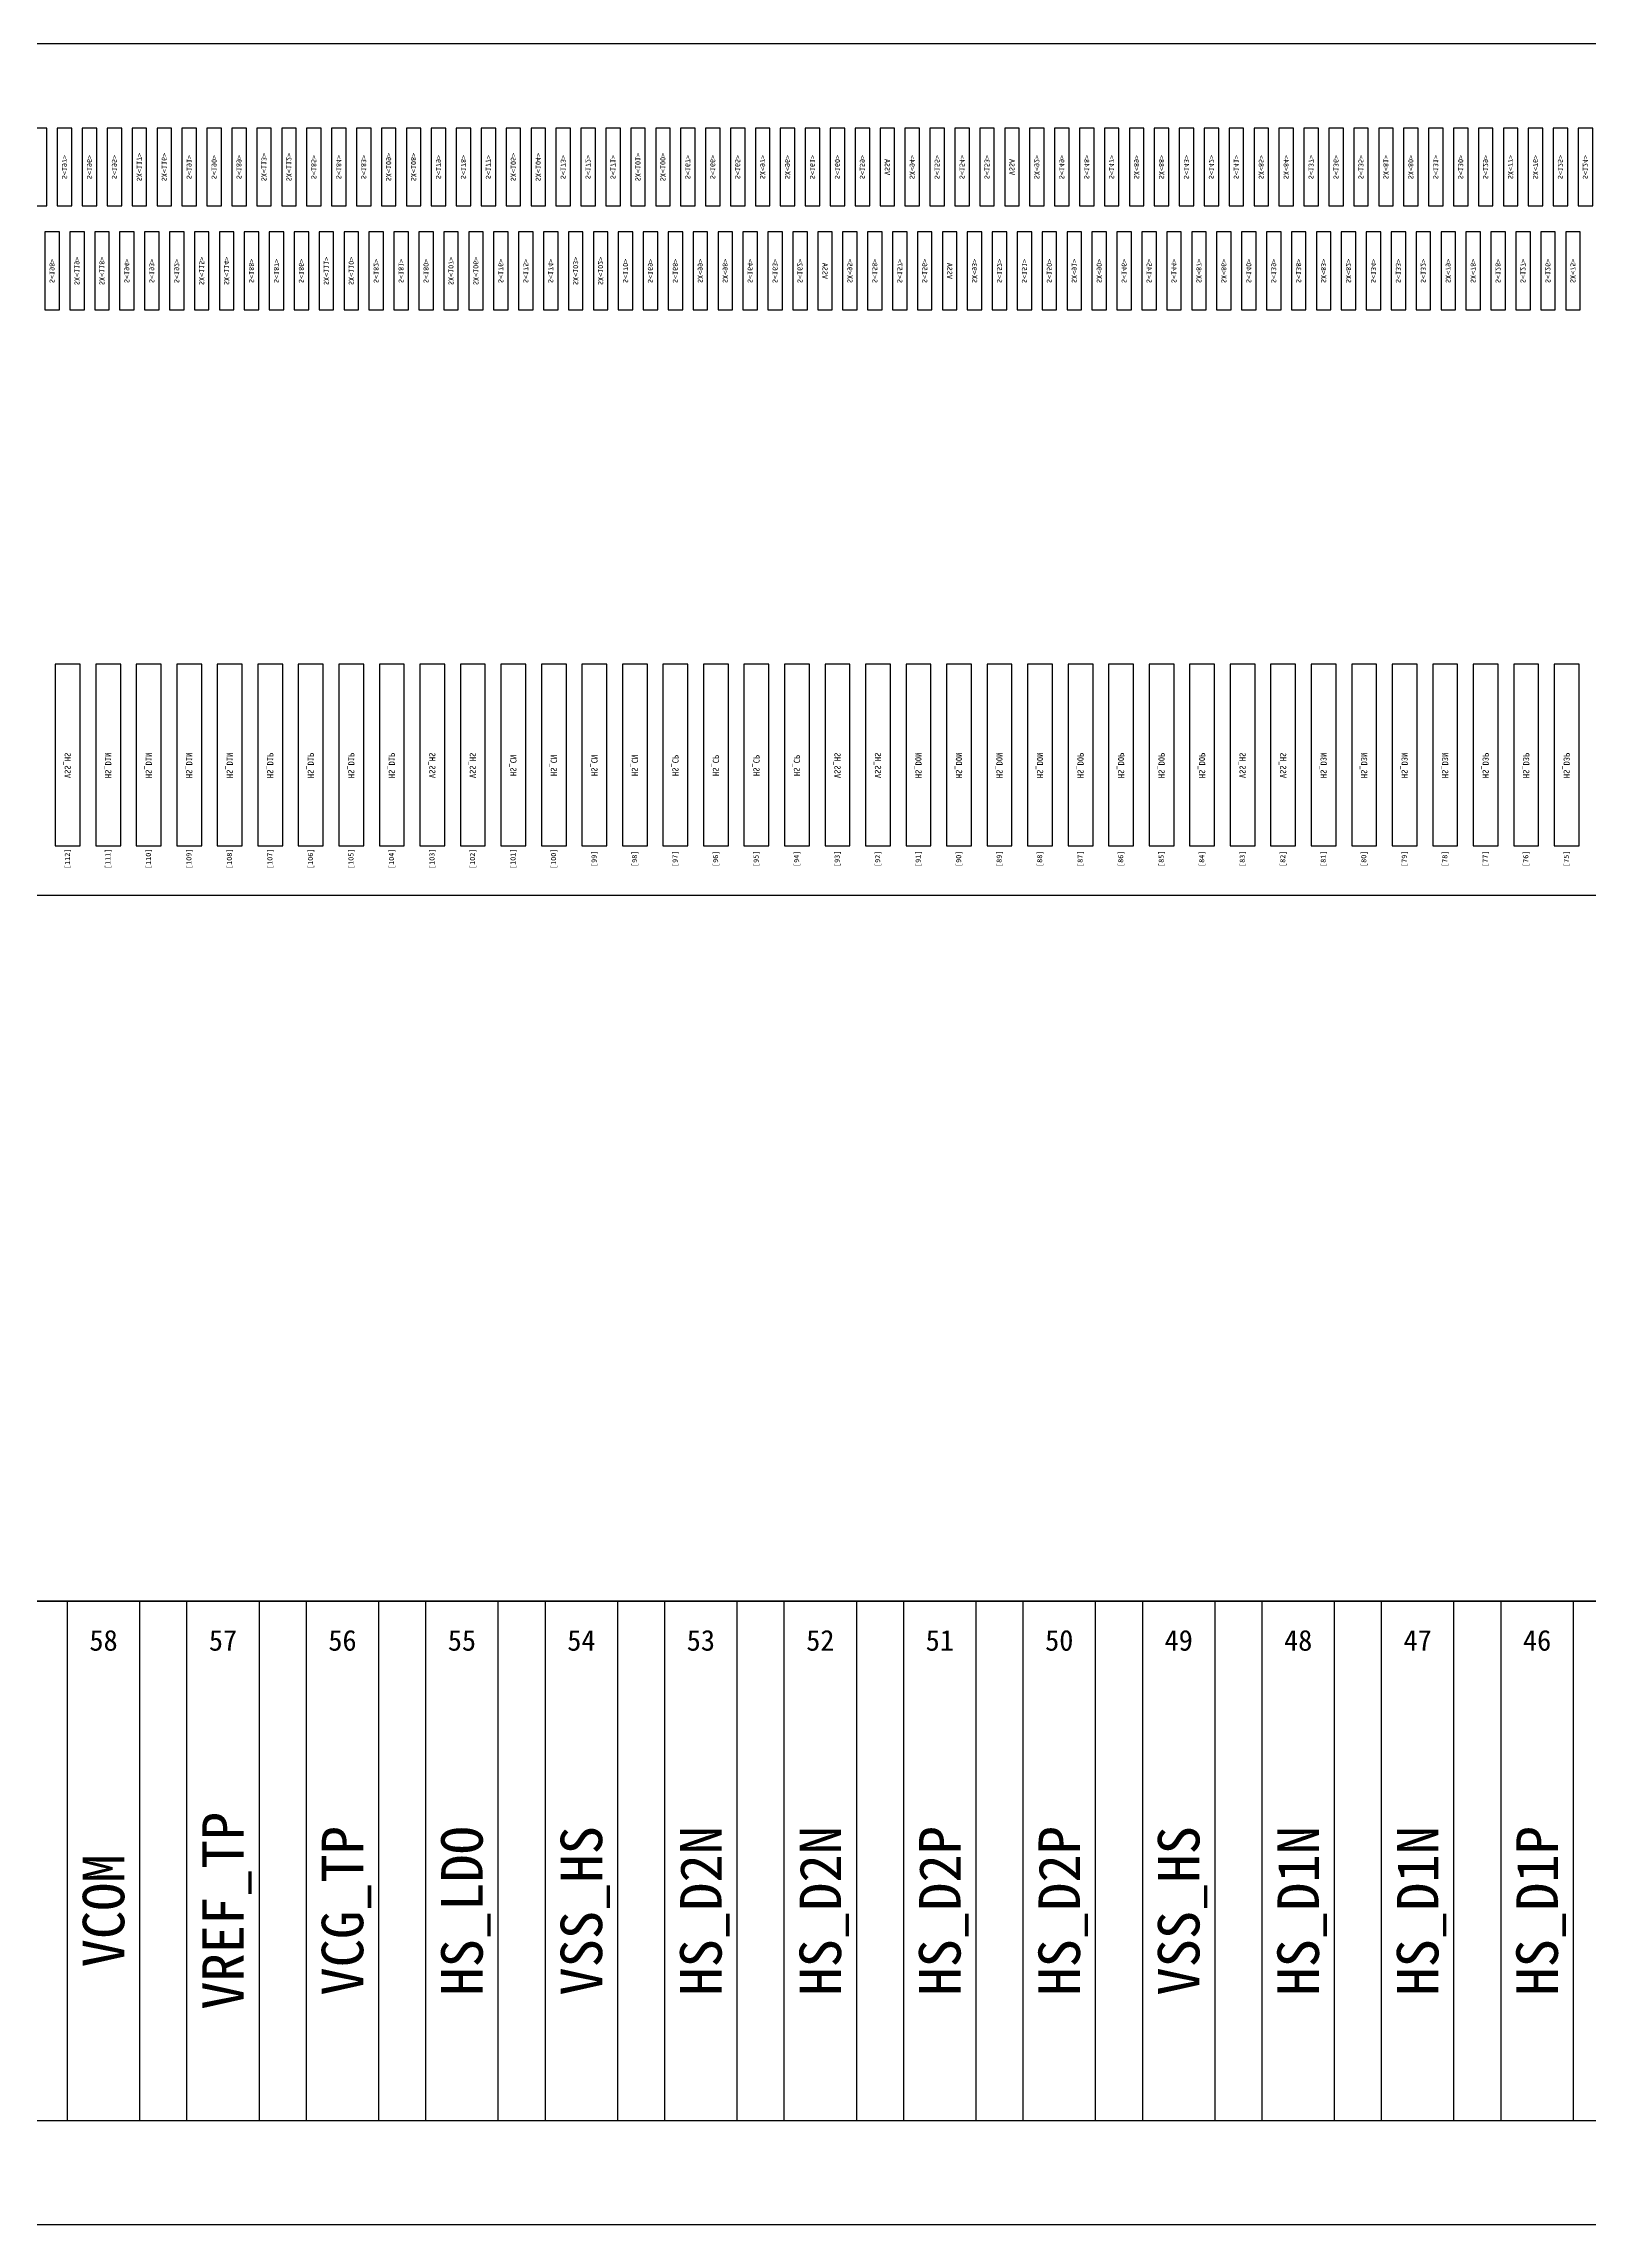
# Model space of a CAD drawing. Header units: millimetres. Extents: x 7349 to 7879, y -734 to -358.
# Drawn here: x 7458.741 to 7460.229, y -525.981 to -523.881 of the extents above; entities that cross this region are included whole.
import ezdxf
from ezdxf.enums import TextEntityAlignment as Align

# ---------------------------------------------------------------- set-up
doc = ezdxf.new("R2010")
doc.units = ezdxf.units.MM
doc.layers.add('FPC', color=42, linetype='Continuous')
doc.layers.add('标 注', color=3, linetype='Continuous')

# ---------------------------------------------------------------- blocks, each defined once
blk = doc.blocks.new('LCD')
at = {"color": 6}
blk.add_line((7370.5424, -538.5852), (7424.3824, -538.5852), dxfattribs=at)
for points in [[(7384.9624, -537.3052), (7409.9624, -537.3052), (7409.9624, -536.4852), (7384.9624, -536.4852)], [(7405.5014, -536.6415), (7405.5154, -536.6415), (7405.5154, -536.5665), (7405.5014, -536.5665)], [(7405.5014, -536.6415), (7405.5154, -536.6415), (7405.5154, -536.5665), (7405.5014, -536.5665)], [(7405.5254, -536.6415), (7405.5394, -536.6415), (7405.5394, -536.5665), (7405.5254, -536.5665)], [(7405.5254, -536.6415), (7405.5394, -536.6415), (7405.5394, -536.5665), (7405.5254, -536.5665)], [(7405.5494, -536.6415), (7405.5634, -536.6415), (7405.5634, -536.5665), (7405.5494, -536.5665)], [(7405.5494, -536.6415), (7405.5634, -536.6415), (7405.5634, -536.5665), (7405.5494, -536.5665)], [(7405.5734, -536.6415), (7405.5874, -536.6415), (7405.5874, -536.5665), (7405.5734, -536.5665)], [(7405.5734, -536.6415), (7405.5874, -536.6415), (7405.5874, -536.5665), (7405.5734, -536.5665)], [(7405.5974, -536.6415), (7405.6114, -536.6415), (7405.6114, -536.5665), (7405.5974, -536.5665)], [(7405.5974, -536.6415), (7405.6114, -536.6415), (7405.6114, -536.5665), (7405.5974, -536.5665)], [(7405.6214, -536.6415), (7405.6354, -536.6415), (7405.6354, -536.5665), (7405.6214, -536.5665)], [(7405.6214, -536.6415), (7405.6354, -536.6415), (7405.6354, -536.5665), (7405.6214, -536.5665)], [(7405.6454, -536.6415), (7405.6594, -536.6415), (7405.6594, -536.5665), (7405.6454, -536.5665)], [(7405.6454, -536.6415), (7405.6594, -536.6415), (7405.6594, -536.5665), (7405.6454, -536.5665)], [(7405.6694, -536.6415), (7405.6834, -536.6415), (7405.6834, -536.5665), (7405.6694, -536.5665)], [(7405.6694, -536.6415), (7405.6834, -536.6415), (7405.6834, -536.5665), (7405.6694, -536.5665)], [(7405.6934, -536.6415), (7405.7074, -536.6415), (7405.7074, -536.5665), (7405.6934, -536.5665)], [(7405.6934, -536.6415), (7405.7074, -536.6415), (7405.7074, -536.5665), (7405.6934, -536.5665)], [(7405.7174, -536.6415), (7405.7314, -536.6415), (7405.7314, -536.5665), (7405.7174, -536.5665)], [(7405.7174, -536.6415), (7405.7314, -536.6415), (7405.7314, -536.5665), (7405.7174, -536.5665)], [(7405.7414, -536.6415), (7405.7554, -536.6415), (7405.7554, -536.5665), (7405.7414, -536.5665)], [(7405.7414, -536.6415), (7405.7554, -536.6415), (7405.7554, -536.5665), (7405.7414, -536.5665)], [(7405.7654, -536.6415), (7405.7794, -536.6415), (7405.7794, -536.5665), (7405.7654, -536.5665)], [(7405.7654, -536.6415), (7405.7794, -536.6415), (7405.7794, -536.5665), (7405.7654, -536.5665)], [(7405.7894, -536.6415), (7405.8034, -536.6415), (7405.8034, -536.5665), (7405.7894, -536.5665)], [(7405.7894, -536.6415), (7405.8034, -536.6415), (7405.8034, -536.5665), (7405.7894, -536.5665)], [(7405.8134, -536.6415), (7405.8274, -536.6415), (7405.8274, -536.5665), (7405.8134, -536.5665)], [(7405.8134, -536.6415), (7405.8274, -536.6415), (7405.8274, -536.5665), (7405.8134, -536.5665)], [(7405.8374, -536.6415), (7405.8514, -536.6415), (7405.8514, -536.5665), (7405.8374, -536.5665)], [(7405.8374, -536.6415), (7405.8514, -536.6415), (7405.8514, -536.5665), (7405.8374, -536.5665)], [(7405.8614, -536.6415), (7405.8754, -536.6415), (7405.8754, -536.5665), (7405.8614, -536.5665)], [(7405.8614, -536.6415), (7405.8754, -536.6415), (7405.8754, -536.5665), (7405.8614, -536.5665)], [(7405.8854, -536.6415), (7405.8994, -536.6415), (7405.8994, -536.5665), (7405.8854, -536.5665)], [(7405.8854, -536.6415), (7405.8994, -536.6415), (7405.8994, -536.5665), (7405.8854, -536.5665)], [(7405.9094, -536.6415), (7405.9234, -536.6415), (7405.9234, -536.5665), (7405.9094, -536.5665)], [(7405.9094, -536.6415), (7405.9234, -536.6415), (7405.9234, -536.5665), (7405.9094, -536.5665)], [(7405.9334, -536.6415), (7405.9474, -536.6415), (7405.9474, -536.5665), (7405.9334, -536.5665)], [(7405.9334, -536.6415), (7405.9474, -536.6415), (7405.9474, -536.5665), (7405.9334, -536.5665)], [(7405.9574, -536.6415), (7405.9714, -536.6415), (7405.9714, -536.5665), (7405.9574, -536.5665)], [(7405.9574, -536.6415), (7405.9714, -536.6415), (7405.9714, -536.5665), (7405.9574, -536.5665)], [(7405.9814, -536.6415), (7405.9954, -536.6415), (7405.9954, -536.5665), (7405.9814, -536.5665)], [(7405.9814, -536.6415), (7405.9954, -536.6415), (7405.9954, -536.5665), (7405.9814, -536.5665)], [(7406.0054, -536.6415), (7406.0194, -536.6415), (7406.0194, -536.5665), (7406.0054, -536.5665)], [(7406.0054, -536.6415), (7406.0194, -536.6415), (7406.0194, -536.5665), (7406.0054, -536.5665)], [(7406.0294, -536.6415), (7406.0434, -536.6415), (7406.0434, -536.5665), (7406.0294, -536.5665)], [(7406.0294, -536.6415), (7406.0434, -536.6415), (7406.0434, -536.5665), (7406.0294, -536.5665)], [(7406.0534, -536.6415), (7406.0674, -536.6415), (7406.0674, -536.5665), (7406.0534, -536.5665)], [(7406.0534, -536.6415), (7406.0674, -536.6415), (7406.0674, -536.5665), (7406.0534, -536.5665)], [(7406.0774, -536.6415), (7406.0914, -536.6415), (7406.0914, -536.5665), (7406.0774, -536.5665)], [(7406.0774, -536.6415), (7406.0914, -536.6415), (7406.0914, -536.5665), (7406.0774, -536.5665)], [(7406.1014, -536.6415), (7406.1154, -536.6415), (7406.1154, -536.5665), (7406.1014, -536.5665)], [(7406.1014, -536.6415), (7406.1154, -536.6415), (7406.1154, -536.5665), (7406.1014, -536.5665)], [(7406.1254, -536.6415), (7406.1394, -536.6415), (7406.1394, -536.5665), (7406.1254, -536.5665)], [(7406.1254, -536.6415), (7406.1394, -536.6415), (7406.1394, -536.5665), (7406.1254, -536.5665)], [(7406.1494, -536.6415), (7406.1634, -536.6415), (7406.1634, -536.5665), (7406.1494, -536.5665)], [(7406.1494, -536.6415), (7406.1634, -536.6415), (7406.1634, -536.5665), (7406.1494, -536.5665)], [(7406.1734, -536.6415), (7406.1874, -536.6415), (7406.1874, -536.5665), (7406.1734, -536.5665)], [(7406.1734, -536.6415), (7406.1874, -536.6415), (7406.1874, -536.5665), (7406.1734, -536.5665)], [(7406.1974, -536.6415), (7406.2114, -536.6415), (7406.2114, -536.5665), (7406.1974, -536.5665)], [(7406.1974, -536.6415), (7406.2114, -536.6415), (7406.2114, -536.5665), (7406.1974, -536.5665)], [(7406.2214, -536.6415), (7406.2354, -536.6415), (7406.2354, -536.5665), (7406.2214, -536.5665)], [(7406.2214, -536.6415), (7406.2354, -536.6415), (7406.2354, -536.5665), (7406.2214, -536.5665)], [(7406.2454, -536.6415), (7406.2594, -536.6415), (7406.2594, -536.5665), (7406.2454, -536.5665)], [(7406.2454, -536.6415), (7406.2594, -536.6415), (7406.2594, -536.5665), (7406.2454, -536.5665)], [(7406.2694, -536.6415), (7406.2834, -536.6415), (7406.2834, -536.5665), (7406.2694, -536.5665)], [(7406.2694, -536.6415), (7406.2834, -536.6415), (7406.2834, -536.5665), (7406.2694, -536.5665)], [(7406.2934, -536.6415), (7406.3074, -536.6415), (7406.3074, -536.5665), (7406.2934, -536.5665)], [(7406.2934, -536.6415), (7406.3074, -536.6415), (7406.3074, -536.5665), (7406.2934, -536.5665)], [(7406.3174, -536.6415), (7406.3314, -536.6415), (7406.3314, -536.5665), (7406.3174, -536.5665)], [(7406.3174, -536.6415), (7406.3314, -536.6415), (7406.3314, -536.5665), (7406.3174, -536.5665)], [(7406.3414, -536.6415), (7406.3554, -536.6415), (7406.3554, -536.5665), (7406.3414, -536.5665)], [(7406.3414, -536.6415), (7406.3554, -536.6415), (7406.3554, -536.5665), (7406.3414, -536.5665)], [(7406.3654, -536.6415), (7406.3794, -536.6415), (7406.3794, -536.5665), (7406.3654, -536.5665)], [(7406.3654, -536.6415), (7406.3794, -536.6415), (7406.3794, -536.5665), (7406.3654, -536.5665)], [(7406.3894, -536.6415), (7406.4034, -536.6415), (7406.4034, -536.5665), (7406.3894, -536.5665)], [(7406.3894, -536.6415), (7406.4034, -536.6415), (7406.4034, -536.5665), (7406.3894, -536.5665)], [(7406.4134, -536.6415), (7406.4274, -536.6415), (7406.4274, -536.5665), (7406.4134, -536.5665)], [(7406.4134, -536.6415), (7406.4274, -536.6415), (7406.4274, -536.5665), (7406.4134, -536.5665)], [(7406.4374, -536.6415), (7406.4514, -536.6415), (7406.4514, -536.5665), (7406.4374, -536.5665)], [(7406.4374, -536.6415), (7406.4514, -536.6415), (7406.4514, -536.5665), (7406.4374, -536.5665)], [(7406.4614, -536.6415), (7406.4754, -536.6415), (7406.4754, -536.5665), (7406.4614, -536.5665)], [(7406.4614, -536.6415), (7406.4754, -536.6415), (7406.4754, -536.5665), (7406.4614, -536.5665)], [(7406.4854, -536.6415), (7406.4994, -536.6415), (7406.4994, -536.5665), (7406.4854, -536.5665)], [(7406.4854, -536.6415), (7406.4994, -536.6415), (7406.4994, -536.5665), (7406.4854, -536.5665)], [(7406.5094, -536.6415), (7406.5234, -536.6415), (7406.5234, -536.5665), (7406.5094, -536.5665)], [(7406.5094, -536.6415), (7406.5234, -536.6415), (7406.5234, -536.5665), (7406.5094, -536.5665)], [(7406.5334, -536.6415), (7406.5474, -536.6415), (7406.5474, -536.5665), (7406.5334, -536.5665)], [(7406.5334, -536.6415), (7406.5474, -536.6415), (7406.5474, -536.5665), (7406.5334, -536.5665)], [(7406.5574, -536.6415), (7406.5714, -536.6415), (7406.5714, -536.5665), (7406.5574, -536.5665)], [(7406.5574, -536.6415), (7406.5714, -536.6415), (7406.5714, -536.5665), (7406.5574, -536.5665)], [(7406.5814, -536.6415), (7406.5954, -536.6415), (7406.5954, -536.5665), (7406.5814, -536.5665)], [(7406.5814, -536.6415), (7406.5954, -536.6415), (7406.5954, -536.5665), (7406.5814, -536.5665)], [(7406.6054, -536.6415), (7406.6194, -536.6415), (7406.6194, -536.5665), (7406.6054, -536.5665)], [(7406.6054, -536.6415), (7406.6194, -536.6415), (7406.6194, -536.5665), (7406.6054, -536.5665)], [(7406.6294, -536.6415), (7406.6434, -536.6415), (7406.6434, -536.5665), (7406.6294, -536.5665)], [(7406.6294, -536.6415), (7406.6434, -536.6415), (7406.6434, -536.5665), (7406.6294, -536.5665)], [(7406.6534, -536.6415), (7406.6674, -536.6415), (7406.6674, -536.5665), (7406.6534, -536.5665)], [(7406.6534, -536.6415), (7406.6674, -536.6415), (7406.6674, -536.5665), (7406.6534, -536.5665)], [(7406.6774, -536.6415), (7406.6914, -536.6415), (7406.6914, -536.5665), (7406.6774, -536.5665)], [(7406.6774, -536.6415), (7406.6914, -536.6415), (7406.6914, -536.5665), (7406.6774, -536.5665)], [(7406.7014, -536.6415), (7406.7154, -536.6415), (7406.7154, -536.5665), (7406.7014, -536.5665)], [(7406.7014, -536.6415), (7406.7154, -536.6415), (7406.7154, -536.5665), (7406.7014, -536.5665)], [(7406.7254, -536.6415), (7406.7394, -536.6415), (7406.7394, -536.5665), (7406.7254, -536.5665)], [(7406.7254, -536.6415), (7406.7394, -536.6415), (7406.7394, -536.5665), (7406.7254, -536.5665)], [(7406.7494, -536.6415), (7406.7634, -536.6415), (7406.7634, -536.5665), (7406.7494, -536.5665)], [(7406.7494, -536.6415), (7406.7634, -536.6415), (7406.7634, -536.5665), (7406.7494, -536.5665)], [(7406.7734, -536.6415), (7406.7874, -536.6415), (7406.7874, -536.5665), (7406.7734, -536.5665)], [(7406.7734, -536.6415), (7406.7874, -536.6415), (7406.7874, -536.5665), (7406.7734, -536.5665)], [(7406.7974, -536.6415), (7406.8114, -536.6415), (7406.8114, -536.5665), (7406.7974, -536.5665)], [(7406.7974, -536.6415), (7406.8114, -536.6415), (7406.8114, -536.5665), (7406.7974, -536.5665)], [(7406.8214, -536.6415), (7406.8354, -536.6415), (7406.8354, -536.5665), (7406.8214, -536.5665)], [(7406.8214, -536.6415), (7406.8354, -536.6415), (7406.8354, -536.5665), (7406.8214, -536.5665)], [(7406.8454, -536.6415), (7406.8594, -536.6415), (7406.8594, -536.5665), (7406.8454, -536.5665)], [(7406.8454, -536.6415), (7406.8594, -536.6415), (7406.8594, -536.5665), (7406.8454, -536.5665)], [(7406.8694, -536.6415), (7406.8834, -536.6415), (7406.8834, -536.5665), (7406.8694, -536.5665)], [(7406.8694, -536.6415), (7406.8834, -536.6415), (7406.8834, -536.5665), (7406.8694, -536.5665)], [(7406.8934, -536.6415), (7406.9074, -536.6415), (7406.9074, -536.5665), (7406.8934, -536.5665)], [(7406.8934, -536.6415), (7406.9074, -536.6415), (7406.9074, -536.5665), (7406.8934, -536.5665)], [(7406.9174, -536.6415), (7406.9314, -536.6415), (7406.9314, -536.5665), (7406.9174, -536.5665)], [(7406.9174, -536.6415), (7406.9314, -536.6415), (7406.9314, -536.5665), (7406.9174, -536.5665)], [(7406.9414, -536.6415), (7406.9554, -536.6415), (7406.9554, -536.5665), (7406.9414, -536.5665)], [(7406.9414, -536.6415), (7406.9554, -536.6415), (7406.9554, -536.5665), (7406.9414, -536.5665)], [(7406.9654, -536.6415), (7406.9794, -536.6415), (7406.9794, -536.5665), (7406.9654, -536.5665)], [(7406.9654, -536.6415), (7406.9794, -536.6415), (7406.9794, -536.5665), (7406.9654, -536.5665)], [(7406.9894, -536.6415), (7407.0034, -536.6415), (7407.0034, -536.5665), (7406.9894, -536.5665)], [(7406.9894, -536.6415), (7407.0034, -536.6415), (7407.0034, -536.5665), (7406.9894, -536.5665)], [(7405.5134, -536.7415), (7405.5274, -536.7415), (7405.5274, -536.6665), (7405.5134, -536.6665)], [(7405.5134, -536.7415), (7405.5274, -536.7415), (7405.5274, -536.6665), (7405.5134, -536.6665)], [(7405.5374, -536.7415), (7405.5514, -536.7415), (7405.5514, -536.6665), (7405.5374, -536.6665)], [(7405.5374, -536.7415), (7405.5514, -536.7415), (7405.5514, -536.6665), (7405.5374, -536.6665)], [(7405.5614, -536.7415), (7405.5754, -536.7415), (7405.5754, -536.6665), (7405.5614, -536.6665)], [(7405.5614, -536.7415), (7405.5754, -536.7415), (7405.5754, -536.6665), (7405.5614, -536.6665)], [(7405.5854, -536.7415), (7405.5994, -536.7415), (7405.5994, -536.6665), (7405.5854, -536.6665)], [(7405.5854, -536.7415), (7405.5994, -536.7415), (7405.5994, -536.6665), (7405.5854, -536.6665)], [(7405.6094, -536.7415), (7405.6234, -536.7415), (7405.6234, -536.6665), (7405.6094, -536.6665)], [(7405.6094, -536.7415), (7405.6234, -536.7415), (7405.6234, -536.6665), (7405.6094, -536.6665)], [(7405.6334, -536.7415), (7405.6474, -536.7415), (7405.6474, -536.6665), (7405.6334, -536.6665)], [(7405.6334, -536.7415), (7405.6474, -536.7415), (7405.6474, -536.6665), (7405.6334, -536.6665)], [(7405.6574, -536.7415), (7405.6714, -536.7415), (7405.6714, -536.6665), (7405.6574, -536.6665)], [(7405.6574, -536.7415), (7405.6714, -536.7415), (7405.6714, -536.6665), (7405.6574, -536.6665)], [(7405.6814, -536.7415), (7405.6954, -536.7415), (7405.6954, -536.6665), (7405.6814, -536.6665)], [(7405.6814, -536.7415), (7405.6954, -536.7415), (7405.6954, -536.6665), (7405.6814, -536.6665)], [(7405.7054, -536.7415), (7405.7194, -536.7415), (7405.7194, -536.6665), (7405.7054, -536.6665)], [(7405.7054, -536.7415), (7405.7194, -536.7415), (7405.7194, -536.6665), (7405.7054, -536.6665)], [(7405.7294, -536.7415), (7405.7434, -536.7415), (7405.7434, -536.6665), (7405.7294, -536.6665)], [(7405.7294, -536.7415), (7405.7434, -536.7415), (7405.7434, -536.6665), (7405.7294, -536.6665)], [(7405.7534, -536.7415), (7405.7674, -536.7415), (7405.7674, -536.6665), (7405.7534, -536.6665)], [(7405.7534, -536.7415), (7405.7674, -536.7415), (7405.7674, -536.6665), (7405.7534, -536.6665)], [(7405.7774, -536.7415), (7405.7914, -536.7415), (7405.7914, -536.6665), (7405.7774, -536.6665)], [(7405.7774, -536.7415), (7405.7914, -536.7415), (7405.7914, -536.6665), (7405.7774, -536.6665)], [(7405.8014, -536.7415), (7405.8154, -536.7415), (7405.8154, -536.6665), (7405.8014, -536.6665)], [(7405.8014, -536.7415), (7405.8154, -536.7415), (7405.8154, -536.6665), (7405.8014, -536.6665)], [(7405.8254, -536.7415), (7405.8394, -536.7415), (7405.8394, -536.6665), (7405.8254, -536.6665)], [(7405.8254, -536.7415), (7405.8394, -536.7415), (7405.8394, -536.6665), (7405.8254, -536.6665)], [(7405.8494, -536.7415), (7405.8634, -536.7415), (7405.8634, -536.6665), (7405.8494, -536.6665)], [(7405.8494, -536.7415), (7405.8634, -536.7415), (7405.8634, -536.6665), (7405.8494, -536.6665)], [(7405.8734, -536.7415), (7405.8874, -536.7415), (7405.8874, -536.6665), (7405.8734, -536.6665)], [(7405.8734, -536.7415), (7405.8874, -536.7415), (7405.8874, -536.6665), (7405.8734, -536.6665)], [(7405.8974, -536.7415), (7405.9114, -536.7415), (7405.9114, -536.6665), (7405.8974, -536.6665)], [(7405.8974, -536.7415), (7405.9114, -536.7415), (7405.9114, -536.6665), (7405.8974, -536.6665)], [(7405.9214, -536.7415), (7405.9354, -536.7415), (7405.9354, -536.6665), (7405.9214, -536.6665)], [(7405.9214, -536.7415), (7405.9354, -536.7415), (7405.9354, -536.6665), (7405.9214, -536.6665)], [(7405.9454, -536.7415), (7405.9594, -536.7415), (7405.9594, -536.6665), (7405.9454, -536.6665)], [(7405.9454, -536.7415), (7405.9594, -536.7415), (7405.9594, -536.6665), (7405.9454, -536.6665)], [(7405.9694, -536.7415), (7405.9834, -536.7415), (7405.9834, -536.6665), (7405.9694, -536.6665)], [(7405.9694, -536.7415), (7405.9834, -536.7415), (7405.9834, -536.6665), (7405.9694, -536.6665)], [(7405.9934, -536.7415), (7406.0074, -536.7415), (7406.0074, -536.6665), (7405.9934, -536.6665)], [(7405.9934, -536.7415), (7406.0074, -536.7415), (7406.0074, -536.6665), (7405.9934, -536.6665)], [(7406.0174, -536.7415), (7406.0314, -536.7415), (7406.0314, -536.6665), (7406.0174, -536.6665)], [(7406.0174, -536.7415), (7406.0314, -536.7415), (7406.0314, -536.6665), (7406.0174, -536.6665)], [(7406.0414, -536.7415), (7406.0554, -536.7415), (7406.0554, -536.6665), (7406.0414, -536.6665)], [(7406.0414, -536.7415), (7406.0554, -536.7415), (7406.0554, -536.6665), (7406.0414, -536.6665)], [(7406.0654, -536.7415), (7406.0794, -536.7415), (7406.0794, -536.6665), (7406.0654, -536.6665)], [(7406.0654, -536.7415), (7406.0794, -536.7415), (7406.0794, -536.6665), (7406.0654, -536.6665)], [(7406.0894, -536.7415), (7406.1034, -536.7415), (7406.1034, -536.6665), (7406.0894, -536.6665)], [(7406.0894, -536.7415), (7406.1034, -536.7415), (7406.1034, -536.6665), (7406.0894, -536.6665)], [(7406.1134, -536.7415), (7406.1274, -536.7415), (7406.1274, -536.6665), (7406.1134, -536.6665)], [(7406.1134, -536.7415), (7406.1274, -536.7415), (7406.1274, -536.6665), (7406.1134, -536.6665)], [(7406.1374, -536.7415), (7406.1514, -536.7415), (7406.1514, -536.6665), (7406.1374, -536.6665)], [(7406.1374, -536.7415), (7406.1514, -536.7415), (7406.1514, -536.6665), (7406.1374, -536.6665)], [(7406.1614, -536.7415), (7406.1754, -536.7415), (7406.1754, -536.6665), (7406.1614, -536.6665)], [(7406.1614, -536.7415), (7406.1754, -536.7415), (7406.1754, -536.6665), (7406.1614, -536.6665)], [(7406.1854, -536.7415), (7406.1994, -536.7415), (7406.1994, -536.6665), (7406.1854, -536.6665)], [(7406.1854, -536.7415), (7406.1994, -536.7415), (7406.1994, -536.6665), (7406.1854, -536.6665)], [(7406.2094, -536.7415), (7406.2234, -536.7415), (7406.2234, -536.6665), (7406.2094, -536.6665)], [(7406.2094, -536.7415), (7406.2234, -536.7415), (7406.2234, -536.6665), (7406.2094, -536.6665)], [(7406.2334, -536.7415), (7406.2474, -536.7415), (7406.2474, -536.6665), (7406.2334, -536.6665)], [(7406.2334, -536.7415), (7406.2474, -536.7415), (7406.2474, -536.6665), (7406.2334, -536.6665)], [(7406.2574, -536.7415), (7406.2714, -536.7415), (7406.2714, -536.6665), (7406.2574, -536.6665)], [(7406.2574, -536.7415), (7406.2714, -536.7415), (7406.2714, -536.6665), (7406.2574, -536.6665)], [(7406.2814, -536.7415), (7406.2954, -536.7415), (7406.2954, -536.6665), (7406.2814, -536.6665)], [(7406.2814, -536.7415), (7406.2954, -536.7415), (7406.2954, -536.6665), (7406.2814, -536.6665)], [(7406.3054, -536.7415), (7406.3194, -536.7415), (7406.3194, -536.6665), (7406.3054, -536.6665)], [(7406.3054, -536.7415), (7406.3194, -536.7415), (7406.3194, -536.6665), (7406.3054, -536.6665)], [(7406.3294, -536.7415), (7406.3434, -536.7415), (7406.3434, -536.6665), (7406.3294, -536.6665)], [(7406.3294, -536.7415), (7406.3434, -536.7415), (7406.3434, -536.6665), (7406.3294, -536.6665)], [(7406.3534, -536.7415), (7406.3674, -536.7415), (7406.3674, -536.6665), (7406.3534, -536.6665)], [(7406.3534, -536.7415), (7406.3674, -536.7415), (7406.3674, -536.6665), (7406.3534, -536.6665)], [(7406.3774, -536.7415), (7406.3914, -536.7415), (7406.3914, -536.6665), (7406.3774, -536.6665)], [(7406.3774, -536.7415), (7406.3914, -536.7415), (7406.3914, -536.6665), (7406.3774, -536.6665)], [(7406.4014, -536.7415), (7406.4154, -536.7415), (7406.4154, -536.6665), (7406.4014, -536.6665)], [(7406.4014, -536.7415), (7406.4154, -536.7415), (7406.4154, -536.6665), (7406.4014, -536.6665)], [(7406.4254, -536.7415), (7406.4394, -536.7415), (7406.4394, -536.6665), (7406.4254, -536.6665)], [(7406.4254, -536.7415), (7406.4394, -536.7415), (7406.4394, -536.6665), (7406.4254, -536.6665)], [(7406.4494, -536.7415), (7406.4634, -536.7415), (7406.4634, -536.6665), (7406.4494, -536.6665)], [(7406.4494, -536.7415), (7406.4634, -536.7415), (7406.4634, -536.6665), (7406.4494, -536.6665)], [(7406.4734, -536.7415), (7406.4874, -536.7415), (7406.4874, -536.6665), (7406.4734, -536.6665)], [(7406.4734, -536.7415), (7406.4874, -536.7415), (7406.4874, -536.6665), (7406.4734, -536.6665)], [(7406.4974, -536.7415), (7406.5114, -536.7415), (7406.5114, -536.6665), (7406.4974, -536.6665)], [(7406.4974, -536.7415), (7406.5114, -536.7415), (7406.5114, -536.6665), (7406.4974, -536.6665)], [(7406.5214, -536.7415), (7406.5354, -536.7415), (7406.5354, -536.6665), (7406.5214, -536.6665)], [(7406.5214, -536.7415), (7406.5354, -536.7415), (7406.5354, -536.6665), (7406.5214, -536.6665)], [(7406.5454, -536.7415), (7406.5594, -536.7415), (7406.5594, -536.6665), (7406.5454, -536.6665)], [(7406.5454, -536.7415), (7406.5594, -536.7415), (7406.5594, -536.6665), (7406.5454, -536.6665)], [(7406.5694, -536.7415), (7406.5834, -536.7415), (7406.5834, -536.6665), (7406.5694, -536.6665)], [(7406.5694, -536.7415), (7406.5834, -536.7415), (7406.5834, -536.6665), (7406.5694, -536.6665)], [(7406.5934, -536.7415), (7406.6074, -536.7415), (7406.6074, -536.6665), (7406.5934, -536.6665)], [(7406.5934, -536.7415), (7406.6074, -536.7415), (7406.6074, -536.6665), (7406.5934, -536.6665)], [(7406.6174, -536.7415), (7406.6314, -536.7415), (7406.6314, -536.6665), (7406.6174, -536.6665)], [(7406.6174, -536.7415), (7406.6314, -536.7415), (7406.6314, -536.6665), (7406.6174, -536.6665)], [(7406.6414, -536.7415), (7406.6554, -536.7415), (7406.6554, -536.6665), (7406.6414, -536.6665)], [(7406.6414, -536.7415), (7406.6554, -536.7415), (7406.6554, -536.6665), (7406.6414, -536.6665)], [(7406.6654, -536.7415), (7406.6794, -536.7415), (7406.6794, -536.6665), (7406.6654, -536.6665)], [(7406.6654, -536.7415), (7406.6794, -536.7415), (7406.6794, -536.6665), (7406.6654, -536.6665)], [(7406.6894, -536.7415), (7406.7034, -536.7415), (7406.7034, -536.6665), (7406.6894, -536.6665)], [(7406.6894, -536.7415), (7406.7034, -536.7415), (7406.7034, -536.6665), (7406.6894, -536.6665)], [(7406.7134, -536.7415), (7406.7274, -536.7415), (7406.7274, -536.6665), (7406.7134, -536.6665)], [(7406.7134, -536.7415), (7406.7274, -536.7415), (7406.7274, -536.6665), (7406.7134, -536.6665)], [(7406.7374, -536.7415), (7406.7514, -536.7415), (7406.7514, -536.6665), (7406.7374, -536.6665)], [(7406.7374, -536.7415), (7406.7514, -536.7415), (7406.7514, -536.6665), (7406.7374, -536.6665)], [(7406.7614, -536.7415), (7406.7754, -536.7415), (7406.7754, -536.6665), (7406.7614, -536.6665)], [(7406.7614, -536.7415), (7406.7754, -536.7415), (7406.7754, -536.6665), (7406.7614, -536.6665)], [(7406.7854, -536.7415), (7406.7994, -536.7415), (7406.7994, -536.6665), (7406.7854, -536.6665)], [(7406.7854, -536.7415), (7406.7994, -536.7415), (7406.7994, -536.6665), (7406.7854, -536.6665)], [(7406.8094, -536.7415), (7406.8234, -536.7415), (7406.8234, -536.6665), (7406.8094, -536.6665)], [(7406.8094, -536.7415), (7406.8234, -536.7415), (7406.8234, -536.6665), (7406.8094, -536.6665)], [(7406.8334, -536.7415), (7406.8474, -536.7415), (7406.8474, -536.6665), (7406.8334, -536.6665)], [(7406.8334, -536.7415), (7406.8474, -536.7415), (7406.8474, -536.6665), (7406.8334, -536.6665)], [(7406.8574, -536.7415), (7406.8714, -536.7415), (7406.8714, -536.6665), (7406.8574, -536.6665)], [(7406.8574, -536.7415), (7406.8714, -536.7415), (7406.8714, -536.6665), (7406.8574, -536.6665)], [(7406.8814, -536.7415), (7406.8954, -536.7415), (7406.8954, -536.6665), (7406.8814, -536.6665)], [(7406.8814, -536.7415), (7406.8954, -536.7415), (7406.8954, -536.6665), (7406.8814, -536.6665)], [(7406.9054, -536.7415), (7406.9194, -536.7415), (7406.9194, -536.6665), (7406.9054, -536.6665)], [(7406.9054, -536.7415), (7406.9194, -536.7415), (7406.9194, -536.6665), (7406.9054, -536.6665)], [(7406.9294, -536.7415), (7406.9434, -536.7415), (7406.9434, -536.6665), (7406.9294, -536.6665)], [(7406.9294, -536.7415), (7406.9434, -536.7415), (7406.9434, -536.6665), (7406.9294, -536.6665)], [(7406.9534, -536.7415), (7406.9674, -536.7415), (7406.9674, -536.6665), (7406.9534, -536.6665)], [(7406.9534, -536.7415), (7406.9674, -536.7415), (7406.9674, -536.6665), (7406.9534, -536.6665)], [(7406.9774, -536.7415), (7406.9914, -536.7415), (7406.9914, -536.6665), (7406.9774, -536.6665)], [(7406.9774, -536.7415), (7406.9914, -536.7415), (7406.9914, -536.6665), (7406.9774, -536.6665)], [(7405.5234, -537.2577), (7405.5474, -537.2577), (7405.5474, -537.0827), (7405.5234, -537.0827)], [(7405.5234, -537.2577), (7405.5474, -537.2577), (7405.5474, -537.0827), (7405.5234, -537.0827)], [(7405.5624, -537.2577), (7405.5864, -537.2577), (7405.5864, -537.0827), (7405.5624, -537.0827)], [(7405.5624, -537.2577), (7405.5864, -537.2577), (7405.5864, -537.0827), (7405.5624, -537.0827)], [(7405.6014, -537.2577), (7405.6254, -537.2577), (7405.6254, -537.0827), (7405.6014, -537.0827)], [(7405.6014, -537.2577), (7405.6254, -537.2577), (7405.6254, -537.0827), (7405.6014, -537.0827)], [(7405.6404, -537.2577), (7405.6644, -537.2577), (7405.6644, -537.0827), (7405.6404, -537.0827)], [(7405.6404, -537.2577), (7405.6644, -537.2577), (7405.6644, -537.0827), (7405.6404, -537.0827)], [(7405.6794, -537.2577), (7405.7034, -537.2577), (7405.7034, -537.0827), (7405.6794, -537.0827)], [(7405.6794, -537.2577), (7405.7034, -537.2577), (7405.7034, -537.0827), (7405.6794, -537.0827)], [(7405.7184, -537.2577), (7405.7424, -537.2577), (7405.7424, -537.0827), (7405.7184, -537.0827)], [(7405.7184, -537.2577), (7405.7424, -537.2577), (7405.7424, -537.0827), (7405.7184, -537.0827)], [(7405.7574, -537.2577), (7405.7814, -537.2577), (7405.7814, -537.0827), (7405.7574, -537.0827)], [(7405.7574, -537.2577), (7405.7814, -537.2577), (7405.7814, -537.0827), (7405.7574, -537.0827)], [(7405.7964, -537.2577), (7405.8204, -537.2577), (7405.8204, -537.0827), (7405.7964, -537.0827)], [(7405.7964, -537.2577), (7405.8204, -537.2577), (7405.8204, -537.0827), (7405.7964, -537.0827)], [(7405.8354, -537.2577), (7405.8594, -537.2577), (7405.8594, -537.0827), (7405.8354, -537.0827)], [(7405.8354, -537.2577), (7405.8594, -537.2577), (7405.8594, -537.0827), (7405.8354, -537.0827)], [(7405.8744, -537.2577), (7405.8984, -537.2577), (7405.8984, -537.0827), (7405.8744, -537.0827)], [(7405.8744, -537.2577), (7405.8984, -537.2577), (7405.8984, -537.0827), (7405.8744, -537.0827)], [(7405.9134, -537.2577), (7405.9374, -537.2577), (7405.9374, -537.0827), (7405.9134, -537.0827)], [(7405.9134, -537.2577), (7405.9374, -537.2577), (7405.9374, -537.0827), (7405.9134, -537.0827)], [(7405.9524, -537.2577), (7405.9764, -537.2577), (7405.9764, -537.0827), (7405.9524, -537.0827)], [(7405.9524, -537.2577), (7405.9764, -537.2577), (7405.9764, -537.0827), (7405.9524, -537.0827)], [(7405.9914, -537.2577), (7406.0154, -537.2577), (7406.0154, -537.0827), (7405.9914, -537.0827)], [(7405.9914, -537.2577), (7406.0154, -537.2577), (7406.0154, -537.0827), (7405.9914, -537.0827)], [(7406.0304, -537.2577), (7406.0544, -537.2577), (7406.0544, -537.0827), (7406.0304, -537.0827)], [(7406.0304, -537.2577), (7406.0544, -537.2577), (7406.0544, -537.0827), (7406.0304, -537.0827)], [(7406.0694, -537.2577), (7406.0934, -537.2577), (7406.0934, -537.0827), (7406.0694, -537.0827)], [(7406.0694, -537.2577), (7406.0934, -537.2577), (7406.0934, -537.0827), (7406.0694, -537.0827)], [(7406.1084, -537.2577), (7406.1324, -537.2577), (7406.1324, -537.0827), (7406.1084, -537.0827)], [(7406.1084, -537.2577), (7406.1324, -537.2577), (7406.1324, -537.0827), (7406.1084, -537.0827)], [(7406.1474, -537.2577), (7406.1714, -537.2577), (7406.1714, -537.0827), (7406.1474, -537.0827)], [(7406.1474, -537.2577), (7406.1714, -537.2577), (7406.1714, -537.0827), (7406.1474, -537.0827)], [(7406.1864, -537.2577), (7406.2104, -537.2577), (7406.2104, -537.0827), (7406.1864, -537.0827)], [(7406.1864, -537.2577), (7406.2104, -537.2577), (7406.2104, -537.0827), (7406.1864, -537.0827)], [(7406.2254, -537.2577), (7406.2494, -537.2577), (7406.2494, -537.0827), (7406.2254, -537.0827)], [(7406.2254, -537.2577), (7406.2494, -537.2577), (7406.2494, -537.0827), (7406.2254, -537.0827)], [(7406.2644, -537.2577), (7406.2884, -537.2577), (7406.2884, -537.0827), (7406.2644, -537.0827)], [(7406.2644, -537.2577), (7406.2884, -537.2577), (7406.2884, -537.0827), (7406.2644, -537.0827)], [(7406.3034, -537.2577), (7406.3274, -537.2577), (7406.3274, -537.0827), (7406.3034, -537.0827)], [(7406.3034, -537.2577), (7406.3274, -537.2577), (7406.3274, -537.0827), (7406.3034, -537.0827)], [(7406.3424, -537.2577), (7406.3664, -537.2577), (7406.3664, -537.0827), (7406.3424, -537.0827)], [(7406.3424, -537.2577), (7406.3664, -537.2577), (7406.3664, -537.0827), (7406.3424, -537.0827)], [(7406.3814, -537.2577), (7406.4054, -537.2577), (7406.4054, -537.0827), (7406.3814, -537.0827)], [(7406.3814, -537.2577), (7406.4054, -537.2577), (7406.4054, -537.0827), (7406.3814, -537.0827)], [(7406.4204, -537.2577), (7406.4444, -537.2577), (7406.4444, -537.0827), (7406.4204, -537.0827)], [(7406.4204, -537.2577), (7406.4444, -537.2577), (7406.4444, -537.0827), (7406.4204, -537.0827)], [(7406.4594, -537.2577), (7406.4834, -537.2577), (7406.4834, -537.0827), (7406.4594, -537.0827)], [(7406.4594, -537.2577), (7406.4834, -537.2577), (7406.4834, -537.0827), (7406.4594, -537.0827)], [(7406.4984, -537.2577), (7406.5224, -537.2577), (7406.5224, -537.0827), (7406.4984, -537.0827)], [(7406.4984, -537.2577), (7406.5224, -537.2577), (7406.5224, -537.0827), (7406.4984, -537.0827)], [(7406.5374, -537.2577), (7406.5614, -537.2577), (7406.5614, -537.0827), (7406.5374, -537.0827)], [(7406.5374, -537.2577), (7406.5614, -537.2577), (7406.5614, -537.0827), (7406.5374, -537.0827)], [(7406.5764, -537.2577), (7406.6004, -537.2577), (7406.6004, -537.0827), (7406.5764, -537.0827)], [(7406.5764, -537.2577), (7406.6004, -537.2577), (7406.6004, -537.0827), (7406.5764, -537.0827)], [(7406.6154, -537.2577), (7406.6394, -537.2577), (7406.6394, -537.0827), (7406.6154, -537.0827)], [(7406.6154, -537.2577), (7406.6394, -537.2577), (7406.6394, -537.0827), (7406.6154, -537.0827)], [(7406.6544, -537.2577), (7406.6784, -537.2577), (7406.6784, -537.0827), (7406.6544, -537.0827)], [(7406.6544, -537.2577), (7406.6784, -537.2577), (7406.6784, -537.0827), (7406.6544, -537.0827)], [(7406.6934, -537.2577), (7406.7174, -537.2577), (7406.7174, -537.0827), (7406.6934, -537.0827)], [(7406.6934, -537.2577), (7406.7174, -537.2577), (7406.7174, -537.0827), (7406.6934, -537.0827)], [(7406.7324, -537.2577), (7406.7564, -537.2577), (7406.7564, -537.0827), (7406.7324, -537.0827)], [(7406.7324, -537.2577), (7406.7564, -537.2577), (7406.7564, -537.0827), (7406.7324, -537.0827)], [(7406.7714, -537.2577), (7406.7954, -537.2577), (7406.7954, -537.0827), (7406.7714, -537.0827)], [(7406.7714, -537.2577), (7406.7954, -537.2577), (7406.7954, -537.0827), (7406.7714, -537.0827)], [(7406.8104, -537.2577), (7406.8344, -537.2577), (7406.8344, -537.0827), (7406.8104, -537.0827)], [(7406.8104, -537.2577), (7406.8344, -537.2577), (7406.8344, -537.0827), (7406.8104, -537.0827)], [(7406.8494, -537.2577), (7406.8734, -537.2577), (7406.8734, -537.0827), (7406.8494, -537.0827)], [(7406.8494, -537.2577), (7406.8734, -537.2577), (7406.8734, -537.0827), (7406.8494, -537.0827)], [(7406.8884, -537.2577), (7406.9124, -537.2577), (7406.9124, -537.0827), (7406.8884, -537.0827)], [(7406.8884, -537.2577), (7406.9124, -537.2577), (7406.9124, -537.0827), (7406.8884, -537.0827)], [(7406.9274, -537.2577), (7406.9514, -537.2577), (7406.9514, -537.0827), (7406.9274, -537.0827)], [(7406.9274, -537.2577), (7406.9514, -537.2577), (7406.9514, -537.0827), (7406.9274, -537.0827)], [(7406.9664, -537.2577), (7406.9904, -537.2577), (7406.9904, -537.0827), (7406.9664, -537.0827)], [(7406.9664, -537.2577), (7406.9904, -537.2577), (7406.9904, -537.0827), (7406.9664, -537.0827)], [(7382.0249, -538.4852), (7412.8999, -538.4852), (7412.8999, -537.9852), (7382.0249, -537.9852)], [(7405.5349, -538.4852), (7405.6049, -538.4852), (7405.6049, -537.9852), (7405.5349, -537.9852)], [(7405.6499, -538.4852), (7405.7199, -538.4852), (7405.7199, -537.9852), (7405.6499, -537.9852)], [(7405.7649, -538.4852), (7405.8349, -538.4852), (7405.8349, -537.9852), (7405.7649, -537.9852)], [(7405.8799, -538.4852), (7405.9499, -538.4852), (7405.9499, -537.9852), (7405.8799, -537.9852)], [(7405.9949, -538.4852), (7406.0649, -538.4852), (7406.0649, -537.9852), (7405.9949, -537.9852)], [(7406.1099, -538.4852), (7406.1799, -538.4852), (7406.1799, -537.9852), (7406.1099, -537.9852)], [(7406.2249, -538.4852), (7406.2949, -538.4852), (7406.2949, -537.9852), (7406.2249, -537.9852)], [(7406.3399, -538.4852), (7406.4099, -538.4852), (7406.4099, -537.9852), (7406.3399, -537.9852)], [(7406.4549, -538.4852), (7406.5249, -538.4852), (7406.5249, -537.9852), (7406.4549, -537.9852)], [(7406.5699, -538.4852), (7406.6399, -538.4852), (7406.6399, -537.9852), (7406.5699, -537.9852)], [(7406.6849, -538.4852), (7406.7549, -538.4852), (7406.7549, -537.9852), (7406.6849, -537.9852)], [(7406.7999, -538.4852), (7406.8699, -538.4852), (7406.8699, -537.9852), (7406.7999, -537.9852)], [(7406.9149, -538.4852), (7406.9849, -538.4852), (7406.9849, -537.9852), (7406.9149, -537.9852)]]:
    blk.add_lwpolyline(points, close=True, dxfattribs=at)
at = {"color": 6, "text_generation_flag": 4}
for s, height, p in [('S<197>', 0.005, (7405.5324, -536.604)), ('S<196>', 0.005, (7405.5564, -536.604)), ('S<195>', 0.005, (7405.5804, -536.604)), ('SX<117>', 0.005, (7405.6044, -536.604)), ('SX<116>', 0.005, (7405.6284, -536.604)), ('S<191>', 0.005, (7405.6524, -536.604)), ('S<190>', 0.005, (7405.6764, -536.604)), ('S<189>', 0.005, (7405.7004, -536.604)), ('SX<113>', 0.005, (7405.7244, -536.604)), ('SX<112>', 0.005, (7405.7484, -536.604)), ('S<185>', 0.005, (7405.7724, -536.604)), ('S<184>', 0.005, (7405.7964, -536.604)), ('S<183>', 0.005, (7405.8204, -536.604)), ('SX<109>', 0.005, (7405.8444, -536.604)), ('SX<108>', 0.005, (7405.8684, -536.604)), ('S<179>', 0.005, (7405.8924, -536.604)), ('S<178>', 0.005, (7405.9164, -536.604)), ('S<177>', 0.005, (7405.9404, -536.604)), ('SX<105>', 0.005, (7405.9644, -536.604)), ('SX<104>', 0.005, (7405.9884, -536.604)), ('S<173>', 0.005, (7406.0124, -536.604)), ('S<172>', 0.005, (7406.0364, -536.604)), ('S<171>', 0.005, (7406.0604, -536.604)), ('SX<101>', 0.005, (7406.0844, -536.604)), ('SX<100>', 0.005, (7406.1084, -536.604)), ('S<167>', 0.005, (7406.1324, -536.604)), ('S<166>', 0.005, (7406.1564, -536.604)), ('S<165>', 0.005, (7406.1804, -536.604)), ('SX<97>', 0.005, (7406.2044, -536.604)), ('SX<96>', 0.005, (7406.2284, -536.604)), ('S<161>', 0.005, (7406.2524, -536.604)), ('S<160>', 0.005, (7406.2764, -536.604)), ('S<159>', 0.005, (7406.3004, -536.604)), ('VSSA', 0.005, (7406.3244, -536.604)), ('SX<94>', 0.005, (7406.3484, -536.604)), ('S<155>', 0.005, (7406.3724, -536.604)), ('S<154>', 0.005, (7406.3964, -536.604)), ('S<153>', 0.005, (7406.4204, -536.604)), ('VSSA', 0.005, (7406.4444, -536.604)), ('SX<92>', 0.005, (7406.4684, -536.604)), ('S<149>', 0.005, (7406.4924, -536.604)), ('S<148>', 0.005, (7406.5164, -536.604)), ('S<147>', 0.005, (7406.5404, -536.604)), ('SX<89>', 0.005, (7406.5644, -536.604)), ('SX<88>', 0.005, (7406.5884, -536.604)), ('S<143>', 0.005, (7406.6124, -536.604)), ('S<142>', 0.005, (7406.6364, -536.604)), ('S<141>', 0.005, (7406.6604, -536.604)), ('SX<85>', 0.005, (7406.6844, -536.604)), ('SX<84>', 0.005, (7406.7084, -536.604)), ('S<137>', 0.005, (7406.7324, -536.604)), ('S<136>', 0.005, (7406.7564, -536.604)), ('S<135>', 0.005, (7406.7804, -536.604)), ('SX<81>', 0.005, (7406.8044, -536.604)), ('SX<80>', 0.005, (7406.8284, -536.604)), ('S<131>', 0.005, (7406.8524, -536.604)), ('S<130>', 0.005, (7406.8764, -536.604)), ('S<129>', 0.005, (7406.9004, -536.604)), ('SX<77>', 0.005, (7406.9244, -536.604)), ('SX<76>', 0.005, (7406.9484, -536.604)), ('S<125>', 0.005, (7406.9724, -536.604)), ('S<124>', 0.005, (7406.9964, -536.604)), ('S<198>', 0.005, (7405.5204, -536.704)), ('SX<119>', 0.005, (7405.5444, -536.704)), ('SX<118>', 0.005, (7405.5684, -536.704)), ('S<194>', 0.005, (7405.5924, -536.704)), ('S<193>', 0.005, (7405.6164, -536.704)), ('S<192>', 0.005, (7405.6404, -536.704)), ('SX<115>', 0.005, (7405.6644, -536.704)), ('SX<114>', 0.005, (7405.6884, -536.704)), ('S<188>', 0.005, (7405.7124, -536.704)), ('S<187>', 0.005, (7405.7364, -536.704)), ('S<186>', 0.005, (7405.7604, -536.704)), ('SX<111>', 0.005, (7405.7844, -536.704)), ('SX<110>', 0.005, (7405.8084, -536.704)), ('S<182>', 0.005, (7405.8324, -536.704)), ('S<181>', 0.005, (7405.8564, -536.704)), ('S<180>', 0.005, (7405.8804, -536.704)), ('SX<107>', 0.005, (7405.9044, -536.704)), ('SX<106>', 0.005, (7405.9284, -536.704)), ('S<176>', 0.005, (7405.9524, -536.704)), ('S<175>', 0.005, (7405.9764, -536.704)), ('S<174>', 0.005, (7406.0004, -536.704)), ('SX<103>', 0.005, (7406.0244, -536.704)), ('SX<102>', 0.005, (7406.0484, -536.704)), ('S<170>', 0.005, (7406.0724, -536.704)), ('S<169>', 0.005, (7406.0964, -536.704)), ('S<168>', 0.005, (7406.1204, -536.704)), ('SX<99>', 0.005, (7406.1444, -536.704)), ('SX<98>', 0.005, (7406.1684, -536.704)), ('S<164>', 0.005, (7406.1924, -536.704)), ('S<163>', 0.005, (7406.2164, -536.704)), ('S<162>', 0.005, (7406.2404, -536.704)), ('SX<95>', 0.005, (7406.2884, -536.704)), ('S<158>', 0.005, (7406.3124, -536.704)), ('S<157>', 0.005, (7406.3364, -536.704)), ('S<156>', 0.005, (7406.3604, -536.704)), ('SX<93>', 0.005, (7406.4084, -536.704)), ('S<152>', 0.005, (7406.4324, -536.704)), ('S<151>', 0.005, (7406.4564, -536.704)), ('S<150>', 0.005, (7406.4804, -536.704)), ('SX<91>', 0.005, (7406.5044, -536.704)), ('SX<90>', 0.005, (7406.5284, -536.704)), ('S<146>', 0.005, (7406.5524, -536.704)), ('S<145>', 0.005, (7406.5764, -536.704)), ('S<144>', 0.005, (7406.6004, -536.704)), ('SX<87>', 0.005, (7406.6244, -536.704)), ('SX<86>', 0.005, (7406.6484, -536.704)), ('S<140>', 0.005, (7406.6724, -536.704)), ('S<139>', 0.005, (7406.6964, -536.704)), ('S<138>', 0.005, (7406.7204, -536.704)), ('SX<83>', 0.005, (7406.7444, -536.704)), ('SX<82>', 0.005, (7406.7684, -536.704)), ('S<134>', 0.005, (7406.7924, -536.704)), ('S<133>', 0.005, (7406.8164, -536.704)), ('S<132>', 0.005, (7406.8404, -536.704)), ('SX<79>', 0.005, (7406.8644, -536.704)), ('SX<78>', 0.005, (7406.8884, -536.704)), ('S<128>', 0.005, (7406.9124, -536.704)), ('S<127>', 0.005, (7406.9364, -536.704)), ('S<126>', 0.005, (7406.9604, -536.704)), ('SX<75>', 0.005, (7406.9844, -536.704)), ('VSSA', 0.005, (7406.2644, -536.704)), ('VSSA', 0.005, (7406.3844, -536.704)), ('VSS_HS', 0.006, (7405.5354, -537.1802)), ('HS_D1N', 0.006, (7405.5744, -537.1802)), ('HS_D1N', 0.006, (7405.6134, -537.1802)), ('HS_D1N', 0.006, (7405.6524, -537.1802)), ('HS_D1N', 0.006, (7405.6914, -537.1802)), ('HS_D1P', 0.006, (7405.7304, -537.1802)), ('HS_D1P', 0.006, (7405.7694, -537.1802)), ('HS_D1P', 0.006, (7405.8084, -537.1802)), ('HS_D1P', 0.006, (7405.8474, -537.1802)), ('VSS_HS', 0.006, (7405.8864, -537.1802)), ('VSS_HS', 0.006, (7405.9254, -537.1802)), ('HS_CN', 0.006, (7405.9644, -537.1802)), ('HS_CN', 0.006, (7406.0034, -537.1802)), ('HS_CN', 0.006, (7406.0424, -537.1802)), ('HS_CN', 0.006, (7406.0814, -537.1802)), ('HS_CP', 0.006, (7406.1204, -537.1802)), ('HS_CP', 0.006, (7406.1594, -537.1802)), ('HS_CP', 0.006, (7406.1984, -537.1802)), ('HS_CP', 0.006, (7406.2374, -537.1802)), ('VSS_HS', 0.006, (7406.2764, -537.1802)), ('VSS_HS', 0.006, (7406.3154, -537.1802)), ('HS_D0N', 0.006, (7406.3544, -537.1802)), ('HS_D0N', 0.006, (7406.3934, -537.1802)), ('HS_D0N', 0.006, (7406.4324, -537.1802)), ('HS_D0N', 0.006, (7406.4714, -537.1802)), ('HS_D0P', 0.006, (7406.5104, -537.1802)), ('HS_D0P', 0.006, (7406.5494, -537.1802)), ('HS_D0P', 0.006, (7406.5884, -537.1802)), ('HS_D0P', 0.006, (7406.6274, -537.1802)), ('VSS_HS', 0.006, (7406.6664, -537.1802)), ('VSS_HS', 0.006, (7406.7054, -537.1802)), ('HS_D3N', 0.006, (7406.7444, -537.1802)), ('HS_D3N', 0.006, (7406.7834, -537.1802)), ('HS_D3N', 0.006, (7406.8224, -537.1802)), ('HS_D3N', 0.006, (7406.8614, -537.1802)), ('HS_D3P', 0.006, (7406.9004, -537.1802)), ('HS_D3P', 0.006, (7406.9394, -537.1802)), ('HS_D3P', 0.006, (7406.9784, -537.1802))]:
    blk.add_text(s, height=height, rotation=90, dxfattribs=at).set_placement(p, align=Align.MIDDLE_CENTER)
at = {"color": 6}
for s, height, p in [('[112]', 0.005, (7405.535, -537.2701)), ('[111]', 0.005, (7405.574, -537.2701)), ('[110]', 0.005, (7405.613, -537.2701)), ('[109]', 0.005, (7405.652, -537.2701)), ('[108]', 0.005, (7405.691, -537.2701)), ('[107]', 0.005, (7405.73, -537.2701)), ('[106]', 0.005, (7405.769, -537.2701)), ('[105]', 0.005, (7405.808, -537.2701)), ('[104]', 0.005, (7405.847, -537.2701)), ('[103]', 0.005, (7405.886, -537.2701)), ('[102]', 0.005, (7405.925, -537.2701)), ('[101]', 0.005, (7405.964, -537.2701)), ('[100]', 0.005, (7406.003, -537.2701)), ('[99]', 0.005, (7406.042, -537.2701)), ('[98]', 0.005, (7406.081, -537.2701)), ('[97]', 0.005, (7406.12, -537.2701)), ('[96]', 0.005, (7406.159, -537.2701)), ('[95]', 0.005, (7406.198, -537.2701)), ('[94]', 0.005, (7406.237, -537.2701)), ('[93]', 0.005, (7406.276, -537.2701)), ('[92]', 0.005, (7406.315, -537.2701)), ('[91]', 0.005, (7406.354, -537.2701)), ('[90]', 0.005, (7406.393, -537.2701)), ('[89]', 0.005, (7406.432, -537.2701)), ('[88]', 0.005, (7406.471, -537.2701)), ('[87]', 0.005, (7406.51, -537.2701)), ('[86]', 0.005, (7406.549, -537.2701)), ('[85]', 0.005, (7406.588, -537.2701)), ('[84]', 0.005, (7406.627, -537.2701)), ('[83]', 0.005, (7406.666, -537.2701)), ('[82]', 0.005, (7406.705, -537.2701)), ('[81]', 0.005, (7406.744, -537.2701)), ('[80]', 0.005, (7406.783, -537.2701)), ('[79]', 0.005, (7406.822, -537.2701)), ('[78]', 0.005, (7406.861, -537.2701)), ('[77]', 0.005, (7406.9, -537.2701)), ('[76]', 0.005, (7406.939, -537.2701)), ('[75]', 0.005, (7406.978, -537.2701)), ('VREF_TP', 0.04, (7405.6849, -538.2832)), ('VCG_TP', 0.04, (7405.7999, -538.2832)), ('HS_LDO', 0.04, (7405.9149, -538.2832)), ('VSS_HS', 0.04, (7406.0299, -538.2832)), ('HS_D2N', 0.04, (7406.1449, -538.2832)), ('HS_D2N', 0.04, (7406.2599, -538.2832)), ('HS_D2P', 0.04, (7406.3749, -538.2832)), ('HS_D2P', 0.04, (7406.4899, -538.2832)), ('VSS_HS', 0.04, (7406.6049, -538.2832)), ('HS_D1N', 0.04, (7406.7199, -538.2832)), ('HS_D1N', 0.04, (7406.8349, -538.2832)), ('HS_D1P', 0.04, (7406.9499, -538.2832)), ('VCOM', 0.04, (7405.5699, -538.2832))]:
    blk.add_text(s, height=height, rotation=90, dxfattribs=at).set_placement(p, align=Align.MIDDLE_CENTER)
for s, p in [('58', (7405.5699, -538.0227)), ('57', (7405.6849, -538.0227)), ('56', (7405.7999, -538.0227)), ('55', (7405.9149, -538.0227)), ('54', (7406.0299, -538.0227)), ('53', (7406.1449, -538.0227)), ('52', (7406.2599, -538.0227)), ('51', (7406.3749, -538.0227)), ('50', (7406.4899, -538.0227)), ('49', (7406.6049, -538.0227)), ('48', (7406.7199, -538.0227)), ('47', (7406.8349, -538.0227)), ('46', (7406.9499, -538.0227))]:
    blk.add_text(s, height=0.02, dxfattribs=at).set_placement(p, align=Align.MIDDLE_CENTER)

msp = doc.modelspace()

# ---------------------------------------------------------------- linework, layer by layer
at = {"color": 6}
for points in [[(7435.2537, -525.8812), (7466.1287, -525.8812), (7466.1287, -525.3812), (7435.2537, -525.3812)], [(7458.7637, -525.8812), (7458.8337, -525.8812), (7458.8337, -525.3812), (7458.7637, -525.3812)], [(7458.8787, -525.8812), (7458.9487, -525.8812), (7458.9487, -525.3812), (7458.8787, -525.3812)], [(7458.9937, -525.8812), (7459.0637, -525.8812), (7459.0637, -525.3812), (7458.9937, -525.3812)], [(7459.1087, -525.8812), (7459.1787, -525.8812), (7459.1787, -525.3812), (7459.1087, -525.3812)], [(7459.2237, -525.8812), (7459.2937, -525.8812), (7459.2937, -525.3812), (7459.2237, -525.3812)], [(7459.3387, -525.8812), (7459.4087, -525.8812), (7459.4087, -525.3812), (7459.3387, -525.3812)], [(7459.4537, -525.8812), (7459.5237, -525.8812), (7459.5237, -525.3812), (7459.4537, -525.3812)], [(7459.5687, -525.8812), (7459.6387, -525.8812), (7459.6387, -525.3812), (7459.5687, -525.3812)], [(7459.6837, -525.8812), (7459.7537, -525.8812), (7459.7537, -525.3812), (7459.6837, -525.3812)], [(7459.7987, -525.8812), (7459.8687, -525.8812), (7459.8687, -525.3812), (7459.7987, -525.3812)], [(7459.9137, -525.8812), (7459.9837, -525.8812), (7459.9837, -525.3812), (7459.9137, -525.3812)], [(7460.0287, -525.8812), (7460.0987, -525.8812), (7460.0987, -525.3812), (7460.0287, -525.3812)], [(7460.1437, -525.8812), (7460.2137, -525.8812), (7460.2137, -525.3812), (7460.1437, -525.3812)]]:
    msp.add_lwpolyline(points, close=True, dxfattribs=at)
at = {"layer": 'FPC', "color": 30}
msp.add_line((7434.8562, -525.3812), (7466.5262, -525.3812), dxfattribs=at)

# ---------------------------------------------------------------- block references
at = {"layer": '标 注', "color": 7}
msp.add_blockref('LCD', (53.2288, 12.6039), dxfattribs=at)

# ---------------------------------------------------------------- texts
at = {"color": 6}
for s, p in [('58', (7458.7987, -525.4188)), ('57', (7458.9137, -525.4188)), ('56', (7459.0287, -525.4188)), ('55', (7459.1437, -525.4188)), ('54', (7459.2587, -525.4188)), ('53', (7459.3737, -525.4188)), ('52', (7459.4887, -525.4188)), ('51', (7459.6037, -525.4188)), ('50', (7459.7187, -525.4188)), ('49', (7459.8337, -525.4188)), ('48', (7459.9487, -525.4188)), ('47', (7460.0637, -525.4188)), ('46', (7460.1787, -525.4188))]:
    msp.add_text(s, height=0.02, dxfattribs=at).set_placement(p, align=Align.MIDDLE_CENTER)
for s, p in [('VREF_TP', (7458.9137, -525.6793)), ('VCG_TP', (7459.0287, -525.6793)), ('HS_LDO', (7459.1437, -525.6793)), ('VSS_HS', (7459.2587, -525.6793)), ('HS_D2N', (7459.3737, -525.6793)), ('HS_D2N', (7459.4887, -525.6793)), ('HS_D2P', (7459.6037, -525.6793)), ('HS_D2P', (7459.7187, -525.6793)), ('VSS_HS', (7459.8337, -525.6793)), ('HS_D1N', (7459.9487, -525.6793)), ('HS_D1N', (7460.0637, -525.6793)), ('HS_D1P', (7460.1787, -525.6793)), ('VCOM', (7458.7987, -525.6793))]:
    msp.add_text(s, height=0.04, rotation=90, dxfattribs=at).set_placement(p, align=Align.MIDDLE_CENTER)

doc.saveas('drawing.dxf')
